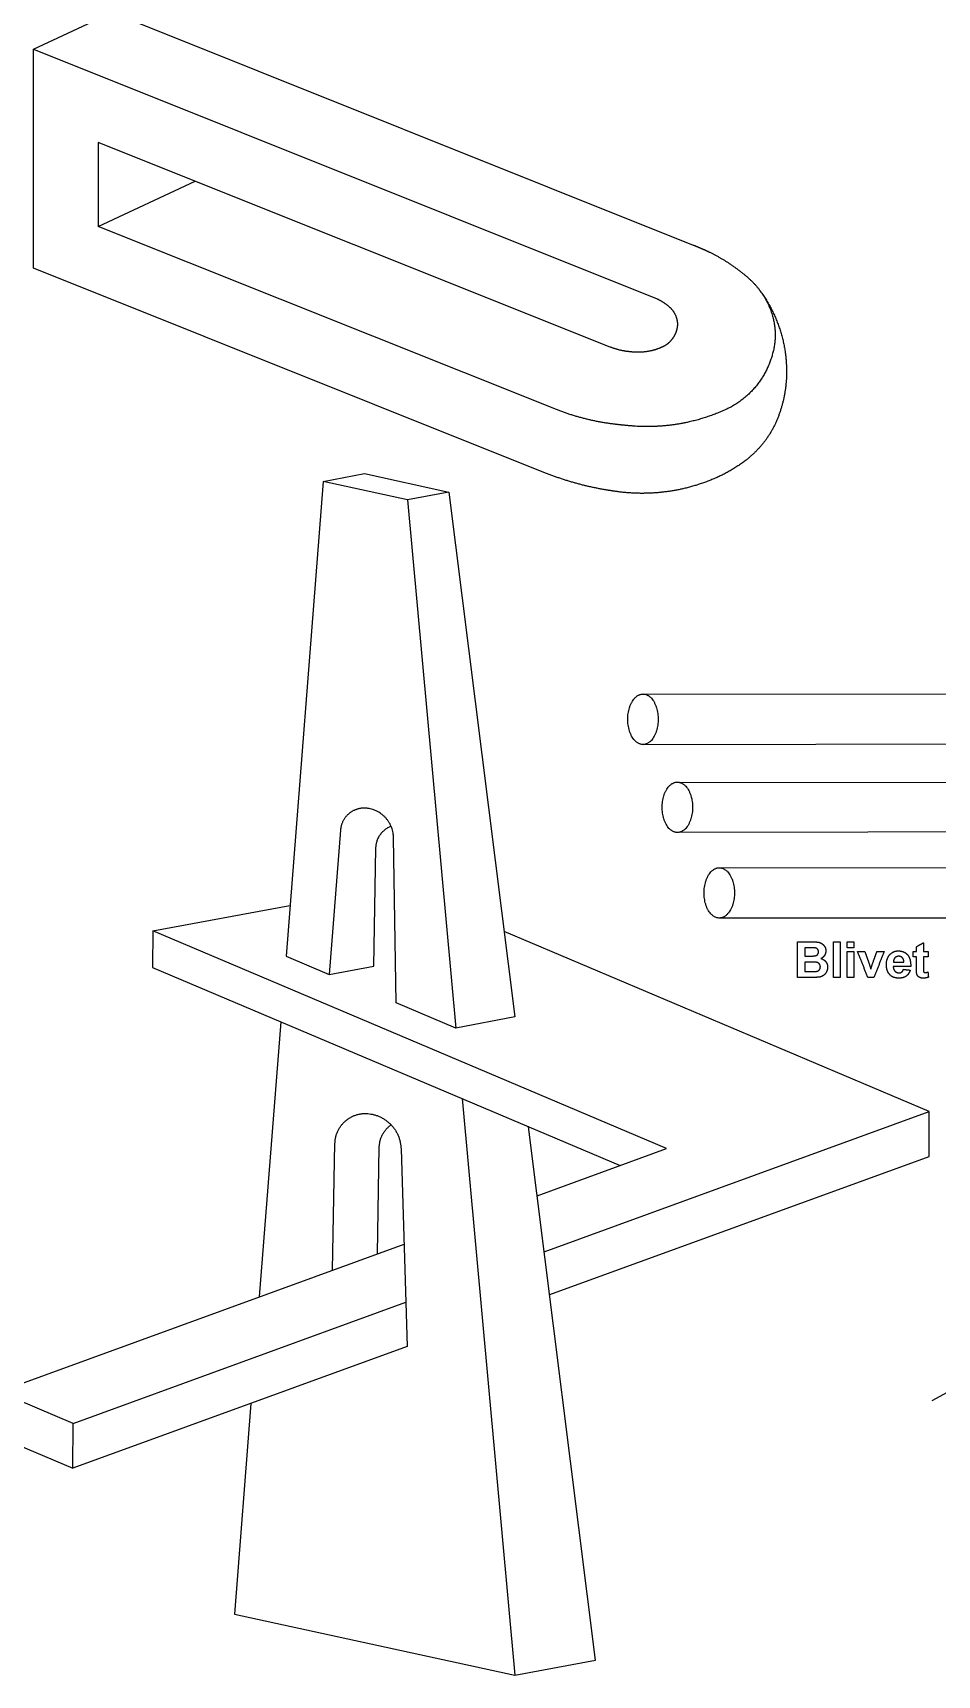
# Model space of a CAD drawing. Header units: millimetres. Extents: x -165 to 187, y -200 to 181.
# Drawn here: x 31.3 to 107.1, y -98.5 to 38.9 of the extents above; entities that cross this region are included whole.
import ezdxf

# ---------------------------------------------------------------- set-up
doc = ezdxf.new("R2010")
doc.units = ezdxf.units.MM
doc.header["$MEASUREMENT"] = 0
doc.linetypes.add('DashDot', pattern=[6, 4, -1, 0, -1])
doc.layers.add('Layer 03', color=5, linetype='Continuous')

msp = doc.modelspace()

# ---------------------------------------------------------------- linework, layer by layer
at = {"layer": 'Layer 03'}
for p, q in [((31.39, 19.24), (31.39, 37.56)), ((31.39, 37.56), (83.64, 16.67)), ((36.81, 29.77), (36.81, 22.74)), ((36.81, 22.74), (44.93, 26.53)), ((55.66, 1.39), (52.55, -38.35)), ((62.73, -0.15), (55.66, 1.39)), ((66.19, 0.5), (71.71, -43.44)), ((57.11, -27.8), (56.16, -39.88)), ((59.89, -39.18), (60.08, -29.3)), ((41.4, -36.24), (52.88, -34.1)), ((143.55, -35.19), (88.84, -35.16)), ((84.42, -54.46), (41.4, -36.24)), ((106.41, -51.36), (70.81, -36.29)), ((52.55, -38.35), (56.16, -39.88)), ((41.36, -39.29), (80.53, -55.87)), ((56.16, -39.88), (59.89, -39.18)), ((66.76, -44.37), (61.77, -42.26)), ((52.12, -43.84), (50.31, -66.88)), ((71.71, -43.44), (66.76, -44.37)), ((74.18, -63.09), (106.41, -51.36)), ((78.48, -97.27), (72.87, -52.63)), ((60.2, -63.28), (60.36, -54.32)), ((73.59, -58.4), (84.42, -54.46)), ((74.63, -66.68), (106.4, -55.11)), ((28.48, -74.82), (62.43, -62.46)), ((34.71, -77.46), (62.58, -67.31)), ((62.69, -71.03), (34.7, -81.21)), ((34.71, -77.46), (28.48, -74.82)), ((49.61, -75.79), (48.23, -93.42)), ((48.23, -93.42), (71.7, -98.54)), ((71.7, -98.54), (78.48, -97.27))]:
    msp.add_line(p, q, dxfattribs=at)
at = {"layer": 'Layer 03', "linetype": 'DashDot'}
msp.add_line((110.16, -73.65), (105.97, -75.93), dxfattribs=at)
at = {"layer": 'Layer 03'}
for points in [[(31.39, 37.56), (37.98, 40.63)], [(37.98, 40.63), (86.65, 21.18)], [(79.69, 12.64), (36.81, 29.77)], [(75.05, 7.46), (36.81, 22.74)], [(74.29, 2.09), (31.39, 19.24)], [(55.66, 1.39), (59.12, 2.04)], [(59.12, 2.04), (66.19, 0.5)], [(66.19, 0.5), (62.73, -0.15)], [(62.73, -0.15), (66.76, -44.37)], [(127.87, -16.45), (82.45, -16.41)], [(82.45, -20.62), (125.82, -20.56), (133.2, -27.92), (85.33, -28)], [(85.33, -23.78), (125.84, -23.8), (125.82, -20.56)], [(61.77, -42.26), (61.56, -28.44)], [(88.84, -30.95), (143.55, -30.91)], [(41.4, -36.24), (41.36, -39.29)], [(67.3, -50.27), (71.7, -98.54)], [(106.4, -55.11), (106.41, -51.36)], [(56.45, -64.64), (56.65, -54.01)], [(62.18, -54.47), (62.69, -71.03)], [(34.7, -81.21), (34.71, -77.46)], [(28.48, -78.58), (34.7, -81.21)]]:
    msp.add_lwpolyline(points, dxfattribs=at)
for points, weights in [([(86.65, 21.18), (87, 21.04), (87.35, 20.89)], [1, 0.999902636371, 1]), ([(87.35, 20.89), (87.7, 20.74), (88.04, 20.57)], [1, 0.999703160401, 1]), ([(88.04, 20.57), (89.8, 19.71), (91.28, 18.41)], [1, 0.99126123134, 1]), ([(91.28, 18.41), (92.76, 17.11), (93.3, 15.22)], [1, 0.959495086892, 1]), ([(83.64, 16.67), (84.18, 16.41), (84.64, 16.01)], [1, 0.99126123134, 1]), ([(92.27, 17.32), (94.25, 14.61), (94.45, 11.26)], [1, 0.959911399911, 1]), ([(84.64, 16.01), (85.09, 15.62), (85.26, 15.04)], [1, 0.959495086892, 1]), ([(93.3, 15.22), (93.72, 13.75), (93.35, 12.27)], [1, 0.966689944905, 1]), ([(85.28, 14.14), (85.17, 13.68), (84.89, 13.31)], [1, 0.979419681549, 1]), ([(85.26, 15.04), (85.39, 14.59), (85.28, 14.14)], [1, 0.966689944905, 1]), ([(81.19, 12.26), (80.42, 12.35), (79.69, 12.64)], [1, 0.991950777748, 1]), ([(84.1, 12.66), (83.62, 12.43), (83.11, 12.32)], [1, 0.993680601764, 1]), ([(84.89, 13.31), (84.58, 12.89), (84.1, 12.66)], [1, 0.970703200372, 1]), ([(81.67, 12.21), (81.43, 12.23), (81.19, 12.26)], [1, 0.99969757426, 1]), ([(83.11, 12.32), (82.4, 12.16), (81.67, 12.21)], [1, 0.989386120224, 1]), ([(93.35, 12.27), (92.99, 10.78), (92.07, 9.56)], [1, 0.979419681549, 1]), ([(94.45, 11.26), (94.6, 8.94), (93.76, 6.77)], [1, 0.976867743515, 1]), ([(92.07, 9.56), (91.03, 8.19), (89.47, 7.45)], [1, 0.970703200372, 1]), ([(79.97, 6.19), (77.43, 6.51), (75.05, 7.46)], [1, 0.991950777748, 1]), ([(89.47, 7.45), (87.91, 6.72), (86.22, 6.35)], [1, 0.993680601764, 1]), ([(81.53, 6.03), (80.75, 6.09), (79.97, 6.19)], [1, 0.99969757426, 1]), ([(86.22, 6.35), (83.9, 5.84), (81.53, 6.03)], [1, 0.989386120224, 1]), ([(93.76, 6.77), (92.92, 4.6), (91.08, 3.18)], [1, 0.963179640576, 1]), ([(91.08, 3.18), (89.87, 2.25), (88.48, 1.65)], [1, 0.992142844474, 1]), ([(79.16, 0.71), (76.66, 1.15), (74.29, 2.09)], [1, 0.994690092895, 1]), ([(88.48, 1.65), (87.08, 1.05), (85.6, 0.73)], [1, 0.995241725962, 1]), ([(80.46, 0.51), (79.81, 0.6), (79.16, 0.71)], [1, 0.999704951429, 1]), ([(85.6, 0.73), (83.05, 0.19), (80.46, 0.51)], [1, 0.985877999784, 1]), ([(61.56, -28.44), (61.52, -26.29), (59.4, -25.98)], [1, 0.76253666846, 1]), ([(60.08, -29.3), (60.1, -27.96), (61.34, -27.46)], [1, 0.834281980875, 1]), ([(59.4, -51.53), (62.1, -51.76), (62.18, -54.47)], [1, 0.746367710871, 1]), ([(60.36, -54.32), (60.39, -53.15), (61.35, -52.47)], [1, 0.891385058403, 1])]:
    msp.add_rational_spline(points, weights, degree=2, dxfattribs=at)
for points, weights, knots in [([(82.45, -20.63), (83.72, -20.63), (83.72, -18.52), (83.72, -16.41), (82.45, -16.41), (81.17, -16.41), (81.17, -18.52), (81.17, -20.63), (82.45, -20.63)], [1, 0.707106781187, 1, 0.707106781187, 1, 0.707106781187, 1, 0.707106781187, 1], [0, 0, 0, 1.570796, 1.570796, 3.141593, 3.141593, 4.712389, 4.712389, 6.283185, 6.283185, 6.283185]), ([(85.33, -28), (86.6, -28), (86.6, -25.89), (86.6, -23.78), (85.33, -23.78), (84.05, -23.78), (84.05, -25.89), (84.05, -28), (85.33, -28)], [1, 0.707106781187, 1, 0.707106781187, 1, 0.707106781187, 1, 0.707106781187, 1], [0, 0, 0, 1.570796, 1.570796, 3.141593, 3.141593, 4.712389, 4.712389, 6.283185, 6.283185, 6.283185]), ([(59.4, -25.98), (58.54, -25.85), (57.86, -26.39), (57.17, -26.93), (57.11, -27.8)], [1, 0.917077835129, 1, 0.917077835129, 1], [43.972215, 43.972215, 43.972215, 44.973645, 44.973645, 45.975076, 45.975076, 45.975076]), ([(88.84, -35.16), (90.11, -35.16), (90.11, -33.05), (90.11, -30.95), (88.84, -30.95), (87.56, -30.95), (87.56, -33.05), (87.56, -35.16), (88.84, -35.16)], [1, 0.707106781187, 1, 0.707106781187, 1, 0.707106781187, 1, 0.707106781187, 1], [0, 0, 0, 1.570796, 1.570796, 3.141593, 3.141593, 4.712389, 4.712389, 6.283185, 6.283185, 6.283185]), ([(56.65, -54.01), (56.67, -52.91), (57.49, -52.18), (58.31, -51.44), (59.4, -51.53)], [1, 0.917519211329, 1, 0.917519211329, 1], [6.479877, 6.479877, 6.479877, 7.745964, 7.745964, 9.012051, 9.012051, 9.012051])]:
    msp.add_rational_spline(points, weights, degree=2, knots=knots, dxfattribs=at)
for points in [[(95.39, -37.15), (95.99, -37.15), (96.59, -37.15)], [(95.39, -40.14), (95.39, -38.64), (95.39, -37.15)], [(96, -37.65), (96, -38), (96, -38.34)], [(96.34, -37.65), (96.17, -37.65), (96, -37.65)], [(96, -38.34), (96.2, -38.34), (96.39, -38.34)], [(96.85, -37.66), (96.76, -37.65), (96.34, -37.65)], [(96.39, -38.34), (96.74, -38.34), (96.82, -38.33)], [(96.59, -37.15), (96.95, -37.15), (97.12, -37.18)], [(96.82, -38.33), (96.97, -38.31), (97.06, -38.22)], [(97.07, -37.77), (97, -37.68), (96.85, -37.66)], [(97.06, -38.22), (97.15, -38.13), (97.15, -37.99)], [(97.15, -37.99), (97.15, -37.85), (97.07, -37.77)], [(97.12, -37.18), (97.3, -37.21), (97.44, -37.31)], [(97.65, -38.29), (97.54, -38.46), (97.35, -38.55)], [(97.44, -37.31), (97.58, -37.4), (97.67, -37.56)], [(97.76, -37.9), (97.76, -38.11), (97.65, -38.29)], [(97.67, -37.56), (97.76, -37.71), (97.76, -37.9)], [(98.39, -40.14), (98.39, -38.64), (98.39, -37.15)], [(98.39, -37.15), (98.68, -37.15), (98.96, -37.15)], [(98.96, -37.15), (98.96, -38.64), (98.96, -40.14)], [(99.54, -37.65), (99.54, -37.4), (99.54, -37.15)], [(99.54, -37.15), (99.83, -37.15), (100.11, -37.15)], [(100.11, -37.65), (99.83, -37.65), (99.54, -37.65)], [(99.54, -40.14), (99.54, -39.05), (99.54, -37.97)], [(99.54, -37.97), (99.83, -37.97), (100.11, -37.97)], [(100.11, -37.15), (100.11, -37.4), (100.11, -37.65)], [(100.11, -37.97), (100.11, -39.05), (100.11, -40.14)], [(101.28, -40.14), (100.85, -39.05), (100.42, -37.97)], [(100.42, -37.97), (100.72, -37.97), (101.03, -37.97)], [(101.03, -37.97), (101.22, -38.52), (101.42, -39.07)], [(101.64, -39.07), (101.84, -38.52), (102.03, -37.97)], [(102.64, -37.97), (102.21, -39.05), (101.79, -40.14)], [(102.03, -37.97), (102.33, -37.97), (102.64, -37.97)], [(102.83, -39.07), (102.83, -38.53), (103.12, -38.22)], [(103.12, -38.22), (103.4, -37.91), (103.83, -37.91)], [(103.54, -38.49), (103.42, -38.63), (103.42, -38.86)], [(103.86, -38.36), (103.67, -38.36), (103.54, -38.49)], [(103.83, -37.91), (104.32, -37.91), (104.6, -38.23)], [(104.17, -38.48), (104.04, -38.36), (103.86, -38.36)], [(104.3, -38.86), (104.29, -38.61), (104.17, -38.48)], [(104.6, -38.23), (104.88, -38.55), (104.87, -39.21)], [(105.08, -38.41), (105.08, -38.19), (105.08, -37.97)], [(105.08, -37.97), (105.21, -37.97), (105.35, -37.97)], [(105.35, -38.41), (105.21, -38.41), (105.08, -38.41)], [(105.35, -37.56), (105.64, -37.39), (105.93, -37.23)], [(105.35, -37.97), (105.35, -37.76), (105.35, -37.56)], [(105.35, -39.37), (105.35, -38.89), (105.35, -38.41)], [(105.93, -37.23), (105.93, -37.6), (105.93, -37.97)], [(105.93, -37.97), (106.12, -37.97), (106.32, -37.97)], [(106.32, -38.41), (106.12, -38.41), (105.93, -38.41)], [(105.93, -38.41), (105.93, -38.86), (105.93, -39.31)], [(106.32, -37.97), (106.32, -38.19), (106.32, -38.41)], [(96, -38.84), (96, -39.24), (96, -39.64)], [(96.5, -38.84), (96.25, -38.84), (96, -38.84)], [(96, -39.64), (96.28, -39.64), (96.57, -39.64)], [(97.04, -38.88), (96.91, -38.84), (96.5, -38.84)], [(96.57, -39.64), (96.9, -39.64), (96.99, -39.62)], [(96.99, -39.62), (97.13, -39.59), (97.21, -39.5)], [(97.23, -39.02), (97.16, -38.92), (97.04, -38.88)], [(97.21, -39.5), (97.3, -39.4), (97.3, -39.24)], [(97.3, -39.24), (97.3, -39.11), (97.23, -39.02)], [(97.35, -38.55), (97.62, -38.63), (97.76, -38.82)], [(97.81, -39.67), (97.72, -39.86), (97.55, -39.97)], [(97.76, -38.82), (97.91, -39.01), (97.91, -39.27)], [(97.91, -39.27), (97.91, -39.47), (97.81, -39.67)], [(101.42, -39.07), (101.47, -39.26), (101.53, -39.44)], [(101.53, -39.44), (101.57, -39.3), (101.58, -39.26)], [(101.58, -39.26), (101.61, -39.17), (101.64, -39.07)], [(103.05, -39.82), (102.83, -39.52), (102.83, -39.07)], [(103.89, -40.19), (103.32, -40.19), (103.05, -39.82)], [(104.87, -39.21), (104.14, -39.21), (103.41, -39.21)], [(103.41, -39.21), (103.41, -39.46), (103.55, -39.6)], [(103.42, -38.86), (103.86, -38.86), (104.3, -38.86)], [(103.55, -39.6), (103.69, -39.75), (103.89, -39.75)], [(103.89, -39.75), (104.02, -39.75), (104.12, -39.68)], [(104.12, -39.68), (104.21, -39.61), (104.26, -39.45)], [(104.26, -39.45), (104.55, -39.49), (104.83, -39.52)], [(104.83, -39.52), (104.72, -39.85), (104.49, -40.02)], [(105.37, -39.78), (105.35, -39.67), (105.35, -39.37)], [(105.45, -40), (105.39, -39.92), (105.37, -39.78)], [(105.93, -39.31), (105.93, -39.58), (105.94, -39.62)], [(105.94, -39.62), (105.95, -39.67), (105.99, -39.7)], [(105.99, -39.7), (106.03, -39.73), (106.08, -39.73)], [(106.08, -39.73), (106.16, -39.73), (106.31, -39.67)], [(106.31, -39.67), (106.33, -39.89), (106.35, -40.11)], [(96.41, -40.14), (95.9, -40.14), (95.39, -40.14)], [(97.15, -40.11), (96.99, -40.13), (96.41, -40.14)], [(97.55, -39.97), (97.39, -40.09), (97.15, -40.11)], [(98.96, -40.14), (98.68, -40.14), (98.39, -40.14)], [(100.11, -40.14), (99.83, -40.14), (99.54, -40.14)], [(101.79, -40.14), (101.53, -40.14), (101.28, -40.14)], [(104.49, -40.02), (104.25, -40.19), (103.89, -40.19)], [(105.63, -40.14), (105.51, -40.09), (105.45, -40)], [(105.91, -40.19), (105.75, -40.19), (105.63, -40.14)], [(106.35, -40.11), (106.16, -40.19), (105.91, -40.19)]]:
    msp.add_open_spline(points, degree=2, dxfattribs=at)

doc.saveas('drawing.dxf')
